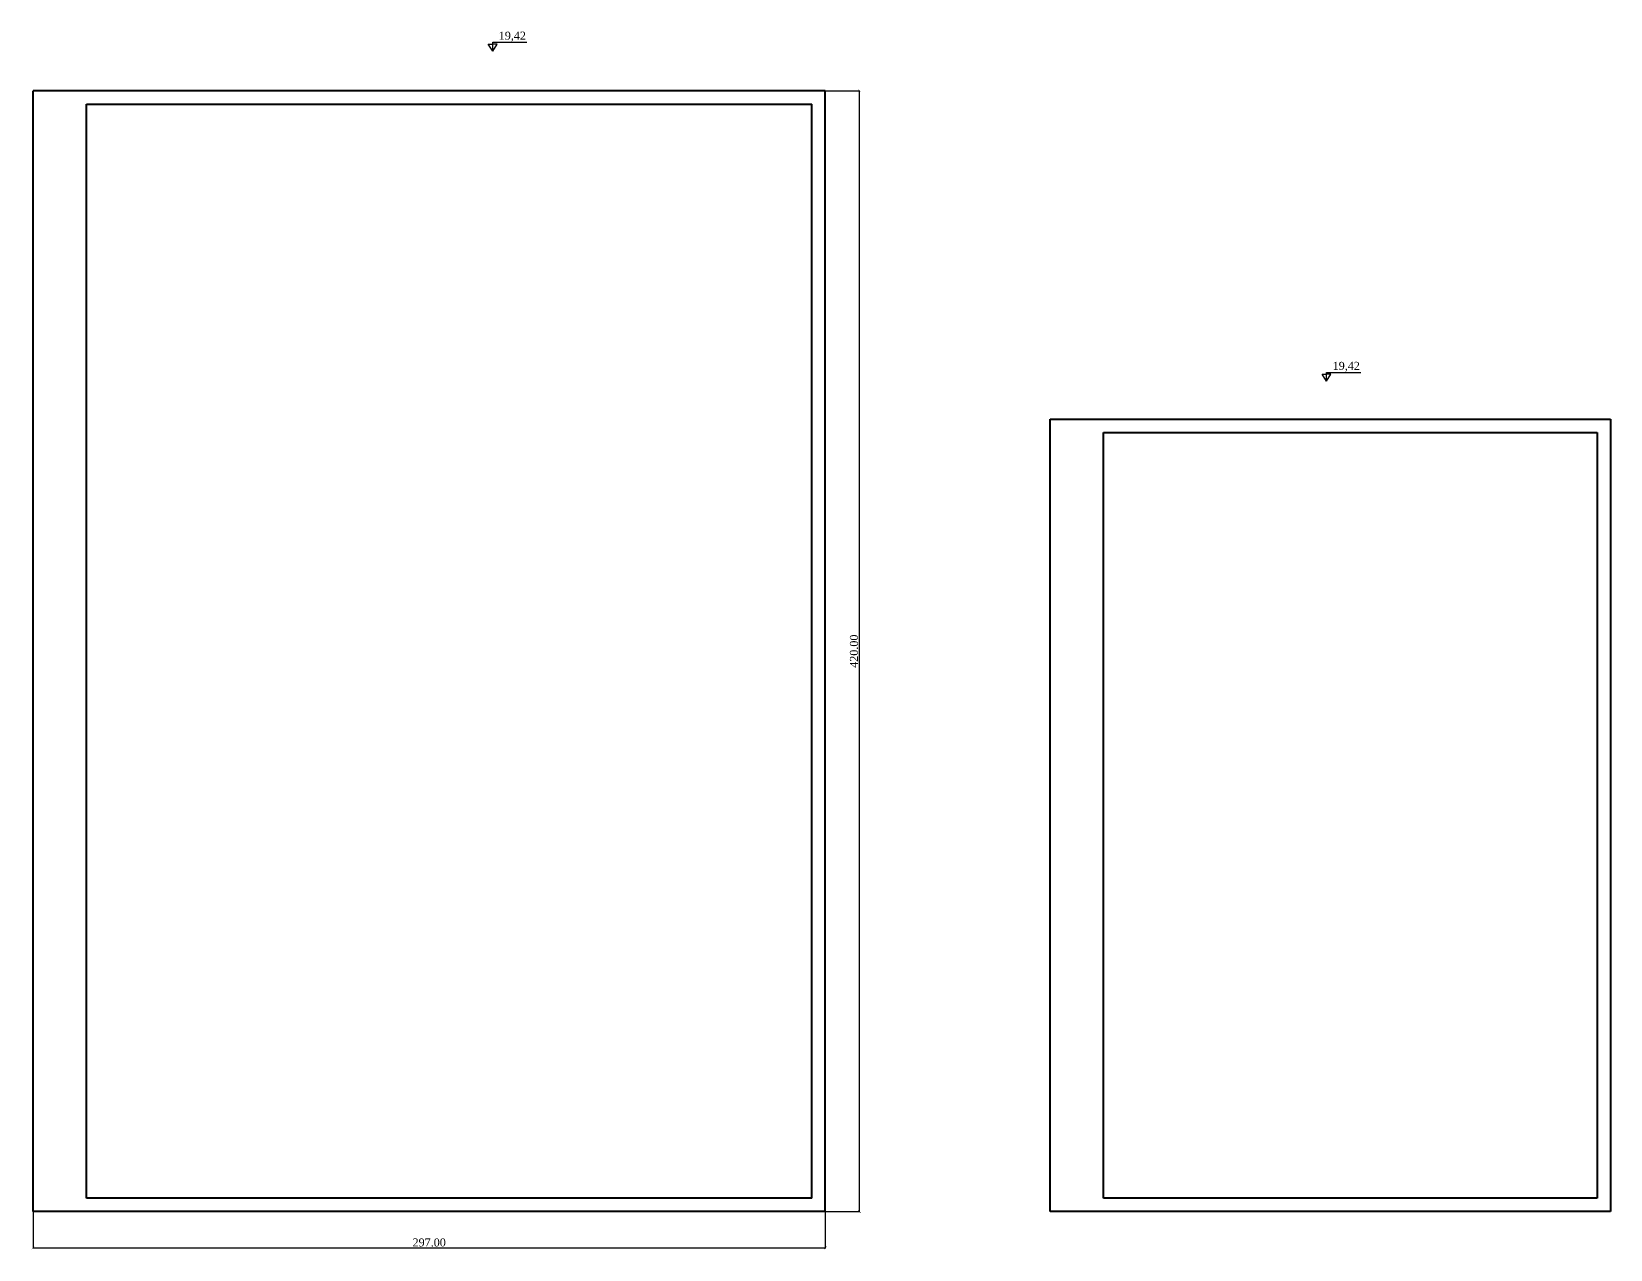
# Model space of a CAD drawing. Header units: inches. Extents: x 0 to 2628, y -14 to 790.
# Drawn here: x 814 to 1406, y -14 to 442 of the extents above; entities that cross this region are included whole.
import ezdxf

# ---------------------------------------------------------------- set-up
doc = ezdxf.new("R2010")
doc.units = ezdxf.units.IN
doc.header["$MEASUREMENT"] = 0
doc.layers.add('list1', color=1, linetype='Continuous', lineweight=40)
doc.layers.add('надписи', color=7, linetype='Continuous')
doc.styles.get("Standard").update_dxf_attribs({"font": 'TIMES.TTF', "height": 3})
doc.dimstyles.get("Standard").update_dxf_attribs({"dimtxt": 2.5, "dimasz": 1, "dimexe": 0.18, "dimexo": 0.0625, "dimgap": 0.8, "dimtad": 1, "dimdec": 4, "dimzin": 0, "dimdsep": 46, "dimtxsty": 'Standard', "dimblk": 'ARCHTICK', "dimcen": 0.3, "dimadec": 0, "dimazin": 0, "dimtfac": 1, "dimtdec": 4, "dimtofl": 0, "dimtmove": 0, "dimatfit": 3, "dimldrblk": 'ARCHTICK', "dimfxl": 1, "dimtolj": 1, "dimtzin": 0, "dimarcsym": 0})

# ---------------------------------------------------------------- blocks, each defined once
blk = doc.blocks.new('_ArchTick')
at = {"color": 0, "linetype": 'ByBlock', "const_width": 0.15}
blk.add_lwpolyline([(-0.5, -0.5), (0.5, 0.5)], dxfattribs=at)
blk = doc.blocks.new('*D2')
at = {"layer": 'Defpoints', "color": 0}
for p in [(1111.33, 420), (1124.11, 420), (1111.33, 0)]:
    blk.add_point(p, dxfattribs=at)
at = {"layer": 'list1', "color": 0, "lineweight": -2}
for p, q in [((1111.39, 420), (1124.29, 420)), ((1124.11, 0), (1124.11, 420)), ((1111.39, 0), (1124.29, 0))]:
    blk.add_line(p, q, dxfattribs=at)
for p, rotation in [((1124.11, 420), 90), ((1124.11, 0), 270)]:
    blk.add_blockref('_ArchTick', p, dxfattribs=dict(at, rotation=rotation))
at = {"layer": 'list1', "color": 0, "insert": (1122.08, 210), "char_height": 3, "attachment_point": 5, "rotation": 90}
blk.add_mtext('\\A1;420.00', dxfattribs=at)
blk = doc.blocks.new('*D3')
at = {"layer": 'Defpoints', "color": 0}
for p in [(814.33, 0), (1111.33, 0), (1111.33, -13.62)]:
    blk.add_point(p, dxfattribs=at)
at = {"layer": 'list1', "color": 0, "lineweight": -2}
for p, q in [((814.33, -0.06), (814.33, -13.8)), ((1111.33, -0.06), (1111.33, -13.8)), ((814.33, -13.62), (1111.33, -13.62))]:
    blk.add_line(p, q, dxfattribs=at)
at = {"layer": 'list1', "color": 0, "lineweight": -2, "rotation": 180}
blk.add_blockref('_ArchTick', (814.33, -13.62), dxfattribs=at)
at = {"layer": 'list1', "color": 0, "lineweight": -2}
blk.add_blockref('_ArchTick', (1111.33, -13.62), dxfattribs=at)
at = {"layer": 'list1', "color": 0, "insert": (962.83, -11.59), "char_height": 3, "attachment_point": 5}
blk.add_mtext('\\A1;297.00', dxfattribs=at)

msp = doc.modelspace()

# ---------------------------------------------------------------- linework, layer by layer
at = {"layer": 'list1', "color": 104}
for p, q in [((814.33, 0), (814.33, 420)), ((1111.33, 420), (814.33, 420)), ((834.33, 415), (1106.33, 415)), ((834.33, 5), (834.33, 415)), ((1106.33, 5), (1106.33, 415)), ((1111.33, 0), (1111.33, 420)), ((1195.64, 0), (1195.64, 297)), ((1195.64, 297), (1405.64, 297)), ((1405.64, 297), (1405.64, 0)), ((1215.64, 5), (1215.64, 292)), ((1215.64, 292), (1400.64, 292)), ((1400.64, 292), (1400.64, 5)), ((1111.33, 0), (814.33, 0)), ((1106.33, 5), (834.33, 5)), ((1405.64, 0), (1195.64, 0)), ((1400.64, 5), (1215.64, 5))]:
    msp.add_line(p, q, dxfattribs=at)
at = {"layer": 'надписи'}
for p, q in [((986.634, 434.88), (986.634, 438.193)), ((986.634, 438.193), (999.443, 438.193)), ((986.634, 434.88), (984.995, 437.503)), ((984.995, 437.503), (986.634, 437.503)), ((986.634, 434.88), (988.273, 437.503)), ((988.273, 437.503), (986.634, 437.503)), ((1299.247, 311.161), (1297.608, 313.784)), ((1297.608, 313.784), (1299.247, 313.784)), ((1299.247, 311.161), (1299.247, 314.474)), ((1299.247, 314.474), (1312.056, 314.474)), ((1299.247, 311.161), (1300.886, 313.784)), ((1300.886, 313.784), (1299.247, 313.784))]:
    msp.add_line(p, q, dxfattribs=at)

# ---------------------------------------------------------------- texts
at = {"layer": 'надписи', "char_height": 3, "width": 8.46882, "attachment_point": 1}
for insert in [(988.903, 442.146), (1301.516, 318.427)]:
    msp.add_mtext('19,42', dxfattribs=dict(at, insert=insert))

# ---------------------------------------------------------------- dimensions: what is measured, and where the dimension line sits
at = {"layer": 'list1', "color": 104}
dim = msp.add_aligned_dim(p1=(1111.33, 0), p2=(1111.33, 420), distance=-12.775, dimstyle='Standard', override={"dimtxt": 1.8, "dimgap": 0.5, "dimdec": 2, "dimcen": 0.5, "dimtdec": 2}, dxfattribs=at)
dim.commit()
dim.dimension.update_dxf_attribs({"geometry": '*D2', "text_midpoint": (1122.075, 210)})
dim = msp.add_linear_dim(base=(1111.33, -13.617), p1=(814.33, 0), p2=(1111.33, 0), dimstyle='Standard', override={"dimtxt": 1.8, "dimgap": 0.5, "dimdec": 2, "dimcen": 0.5, "dimtdec": 2}, dxfattribs=at)
dim.commit()
dim.dimension.update_dxf_attribs({"geometry": '*D3', "text_midpoint": (962.83, -11.587)})

doc.saveas('drawing.dxf')
